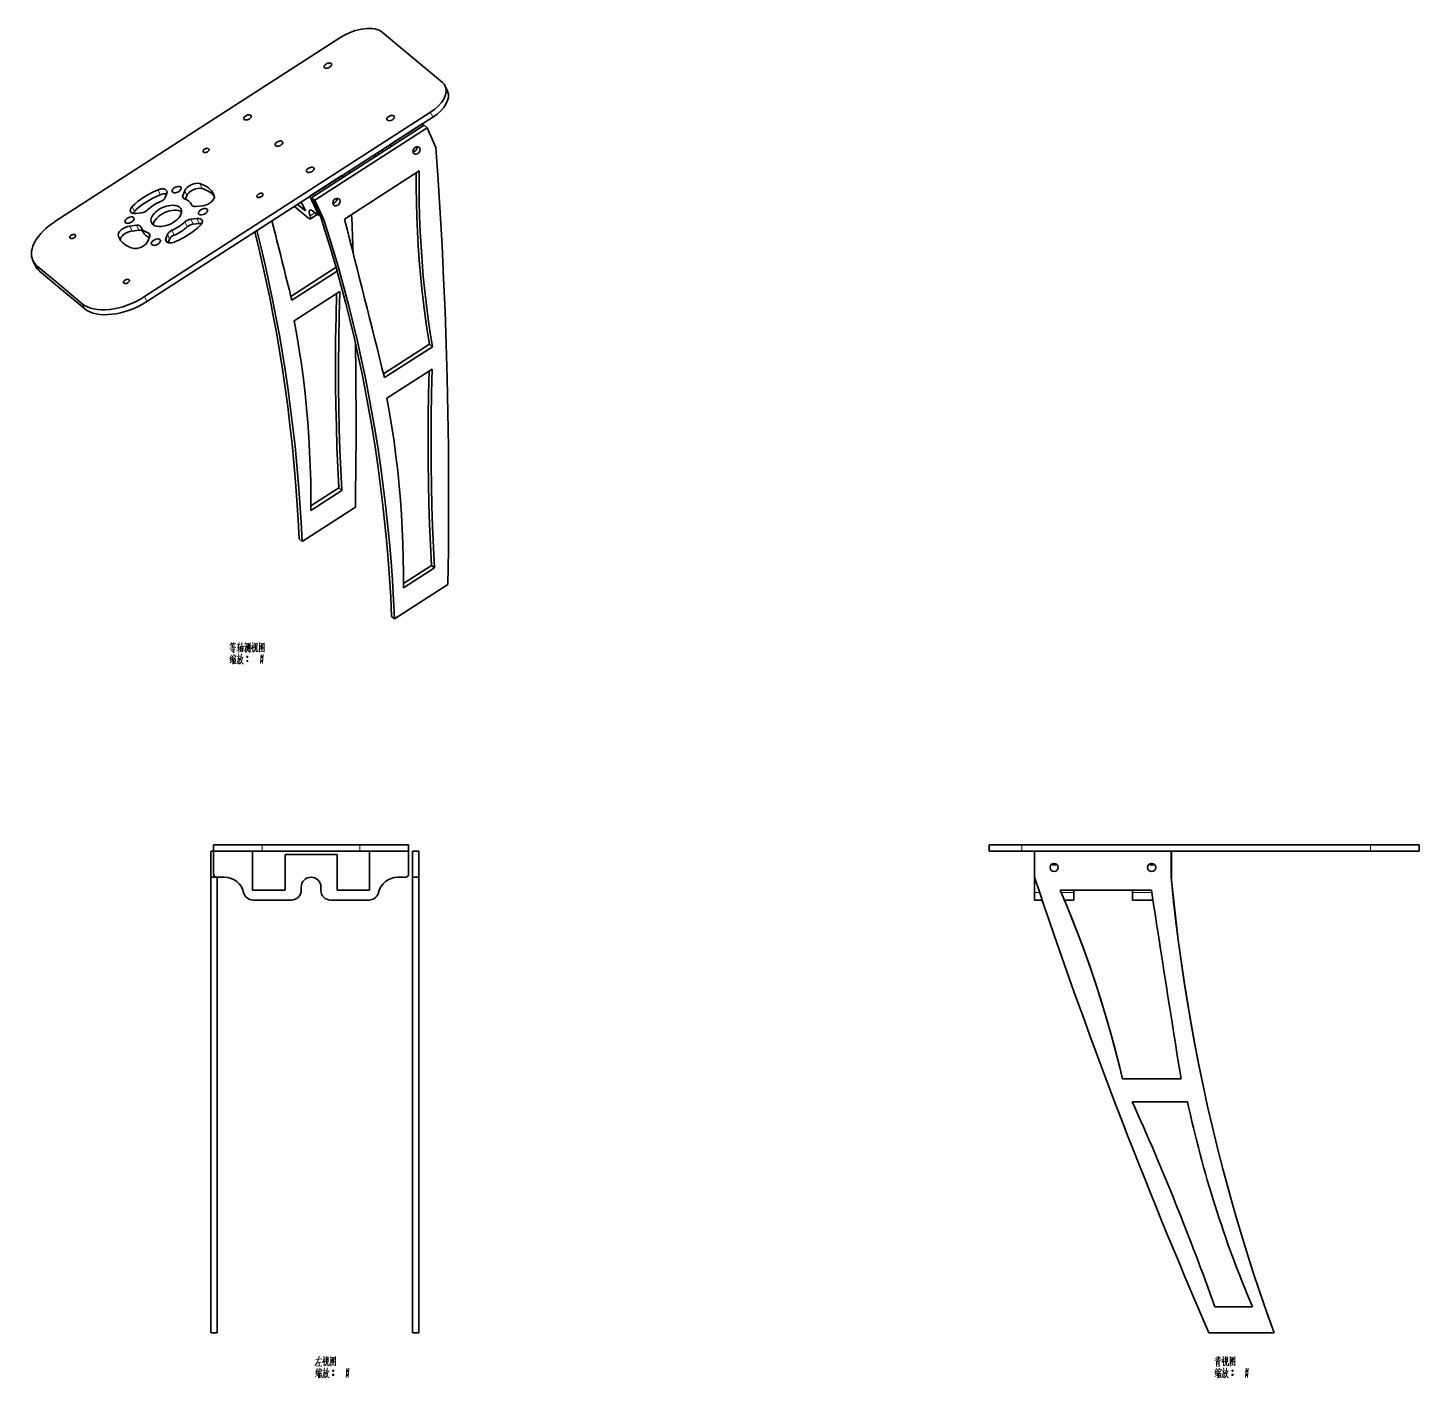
# Model space of a CAD drawing. Extents: x 132 to 1044, y 142 to 741.
# Drawn here: x 616.7 to 1044.4, y 325.5 to 740.6 of the extents above; entities that cross this region are included whole.
import ezdxf

# ---------------------------------------------------------------- set-up
doc = ezdxf.new("R2010")
doc.units = 0

msp = doc.modelspace()

# ---------------------------------------------------------------- linework, layer by layer
at = {"color": 7, "lineweight": 35}
for p, q in [((625.06, 681), (712.98, 737.69)), ((652.61, 657.96), (740.52, 714.66)), ((653.29, 656.45), (741.21, 713.15)), ((704.04, 688.39), (738.5, 710.62)), ((704.96, 687.63), (739.42, 709.85)), ((714.06, 681.78), (737.03, 696.59)), ((1029.39, 489.49), (922.23, 489.49)), ((968.18, 487.49), (926.18, 487.49)), ((1029.39, 487.49), (968.18, 487.49)), ((672.93, 479.49), (672.93, 339.49)), ((674.93, 479.49), (674.93, 339.49)), ((734.93, 479.49), (734.93, 339.49)), ((736.93, 479.49), (736.93, 339.49)), ((962.07, 475.49), (934.07, 475.49)), ((999.78, 339.49), (979.78, 339.49))]:
    msp.add_line(p, q, dxfattribs=at)
at = {"color": 7, "lineweight": 35, "ltscale": 0.299205}
for p in [(725.78, 739.14), (744.14, 723.79)]:
    msp.add_line(p, (734.96, 731.47), dxfattribs=at)
at = {"color": 7, "lineweight": 35, "ltscale": 0.041498}
for p, q in [((745.73, 721.09), (745.05, 722.6)), ((618.95, 667.56), (618.27, 669.08))]:
    msp.add_line(p, q, dxfattribs=at)
at = {"color": 7, "lineweight": 13, "ltscale": 0.041498}
for p, q in [((741.21, 713.15), (740.52, 714.66)), ((657.43, 689.27), (656.75, 690.78)), ((649.46, 684.13), (648.77, 685.64)), ((665.68, 679.41), (665, 680.92)), ((667.54, 680.26), (666.86, 681.78)), ((669.35, 680.47), (668.66, 681.98)), ((650.84, 678.37), (650.15, 679.88)), ((660.31, 675.6), (659.63, 677.11)), ((620.32, 665.79), (619.64, 667.3)), ((634.1, 654.27), (633.41, 655.78)), ((653.29, 656.45), (652.61, 657.96))]:
    msp.add_line(p, q, dxfattribs=at)
at = {"color": 7, "lineweight": 35, "ltscale": 0.292879}
msp.add_line((737.95, 711.05), (728.11, 704.7), dxfattribs=at)
at = {"color": 7, "lineweight": 35, "ltscale": 0.016623}
msp.add_line((737.95, 711.05), (738.23, 710.44), dxfattribs=at)
at = {"color": 7, "lineweight": 35, "ltscale": 0.02992}
msp.add_line((738.5, 710.62), (739.42, 709.85), dxfattribs=at)
at = {"color": 7, "lineweight": 35, "ltscale": 0.16599}
for p, q in [((739.42, 709.85), (742.14, 703.79)), ((706.76, 682.34), (704.04, 688.39))]:
    msp.add_line(p, q, dxfattribs=at)
at = {"color": 7, "lineweight": 35, "ltscale": 0.017215}
for p, q in [((723.33, 701.62), (723.86, 701.17)), ((724.81, 701.79), (724.28, 702.23))]:
    msp.add_line(p, q, dxfattribs=at)
at = {"color": 7, "lineweight": 35, "ltscale": 0.016624}
for p, q in [((725.72, 702.38), (725.45, 702.98)), ((728.11, 704.7), (728.38, 704.09)), ((713.28, 695.14), (713.56, 694.53))]:
    msp.add_line(p, q, dxfattribs=at)
at = {"color": 7, "lineweight": 13, "ltscale": 0.017283}
for p, q in [((735.98, 702.94), (735.4, 702.56)), ((711.36, 687.07), (710.78, 686.69))]:
    msp.add_line(p, q, dxfattribs=at)
at = {"color": 7, "lineweight": 35, "ltscale": 0.292878}
msp.add_line((713.28, 695.14), (703.44, 688.79), dxfattribs=at)
at = {"color": 7, "lineweight": 35, "ltscale": 0.018954}
msp.add_line((715.61, 696.64), (715.65, 695.88), dxfattribs=at)
at = {"color": 7, "lineweight": 35, "ltscale": 0.034573}
msp.add_line((658.92, 688.42), (659.43, 689.7), dxfattribs=at)
at = {"color": 7, "lineweight": 35, "ltscale": 0.039912}
msp.add_line((664.94, 690.52), (664.35, 689.03), dxfattribs=at)
at = {"color": 7, "lineweight": 13, "ltscale": 0.027787}
msp.add_line((664.8, 688.02), (664.35, 689.03), dxfattribs=at)
at = {"color": 7, "lineweight": 13, "ltscale": 0.041497}
for p, q in [((665.62, 689.01), (664.94, 690.52)), ((648.76, 678.13), (648.07, 679.65)), ((661.71, 676.84), (661.03, 678.36))]:
    msp.add_line(p, q, dxfattribs=at)
at = {"color": 7, "lineweight": 35, "ltscale": 0.030032}
msp.add_line((665.62, 689.01), (665.18, 687.89), dxfattribs=at)
at = {"color": 7, "lineweight": 13, "ltscale": 0.041499}
msp.add_line((670.26, 691.17), (669.58, 692.69), dxfattribs=at)
at = {"color": 7, "lineweight": 35, "ltscale": 0.145243}
msp.add_line((703.44, 688.79), (705.82, 683.49), dxfattribs=at)
at = {"color": 7, "lineweight": 35, "ltscale": 0.005199}
msp.add_line((667.11, 686.07), (667.03, 686.26), dxfattribs=at)
at = {"color": 7, "lineweight": 13, "ltscale": 0.001337}
msp.add_line((667.09, 686.1), (667.07, 686.15), dxfattribs=at)
at = {"color": 7, "lineweight": 35, "ltscale": 0.052345}
for p, q in [((668.39, 685.65), (670.48, 685.89)), ((650.15, 679.88), (648.07, 679.65))]:
    msp.add_line(p, q, dxfattribs=at)
at = {"color": 7, "lineweight": 35, "ltscale": 0.139977}
msp.add_line((698.66, 685.71), (702.95, 682.12), dxfattribs=at)
at = {"color": 7, "lineweight": 35, "ltscale": 0.078321}
msp.add_line((702.02, 684.31), (699.62, 686.32), dxfattribs=at)
at = {"color": 7, "lineweight": 35, "ltscale": 0.075631}
msp.add_line((702.02, 684.31), (700.78, 687.07), dxfattribs=at)
at = {"color": 7, "lineweight": 35, "ltscale": 0.029919}
for p, q in [((704.04, 688.39), (704.96, 687.63)), ((712.3, 599.16), (713.22, 598.4)), ((700.08, 583.47), (701, 582.7)), ((740.76, 575.36), (741.68, 574.6)), ((728.54, 559.67), (729.46, 558.9))]:
    msp.add_line(p, q, dxfattribs=at)
at = {"color": 7, "lineweight": 35, "ltscale": 0.165992}
msp.add_line((707.68, 681.57), (704.96, 687.63), dxfattribs=at)
at = {"color": 7, "lineweight": 35, "ltscale": 0.045342}
msp.add_line((649.89, 683.55), (651.69, 683.75), dxfattribs=at)
at = {"color": 7, "lineweight": 35, "ltscale": 0.045343}
for p, q in [((668.66, 681.98), (666.86, 681.78)), ((669.35, 680.47), (667.54, 680.26))]:
    msp.add_line(p, q, dxfattribs=at)
at = {"color": 7, "lineweight": 13, "ltscale": 0.044225}
msp.add_line((704.99, 683.72), (703.5, 682.76), dxfattribs=at)
at = {"color": 7, "lineweight": 35, "ltscale": 0.061239}
msp.add_line((705.62, 683.19), (703.56, 681.87), dxfattribs=at)
at = {"color": 7, "lineweight": 35, "ltscale": 0.036088}
msp.add_line((705.71, 683.12), (704.6, 684.05), dxfattribs=at)
at = {"color": 7, "lineweight": 13, "ltscale": 0.009737}
msp.add_line((706.15, 683.7), (705.82, 683.49), dxfattribs=at)
at = {"color": 7, "lineweight": 35, "ltscale": 0.012564}
msp.add_line((706.33, 683.31), (705.91, 683.04), dxfattribs=at)
at = {"color": 7, "lineweight": 35, "ltscale": 0.029921}
for p, q in [((706.76, 682.34), (707.68, 681.57)), ((740.17, 643.34), (741.09, 642.57))]:
    msp.add_line(p, q, dxfattribs=at)
at = {"color": 7, "lineweight": 13, "ltscale": 0.01856}
msp.add_line((644.85, 675.86), (644.55, 676.54), dxfattribs=at)
at = {"color": 7, "lineweight": 35, "ltscale": 0.052347}
msp.add_line((650.84, 678.37), (648.76, 678.13), dxfattribs=at)
at = {"color": 7, "lineweight": 35, "ltscale": 0.041497}
msp.add_line((652.21, 677.76), (651.52, 679.28), dxfattribs=at)
at = {"color": 7, "lineweight": 35, "ltscale": 0.039914}
msp.add_line((653.61, 675.01), (654.2, 676.5), dxfattribs=at)
at = {"color": 7, "lineweight": 13, "ltscale": 0.029334}
msp.add_line((654.18, 676.46), (653.7, 677.53), dxfattribs=at)
at = {"color": 7, "lineweight": 35, "ltscale": 0.034574}
msp.add_line((659.63, 677.11), (659.12, 675.83), dxfattribs=at)
at = {"color": 7, "lineweight": 13, "ltscale": 0.034726}
msp.add_line((659.69, 674.56), (659.12, 675.83), dxfattribs=at)
at = {"color": 7, "lineweight": 35, "ltscale": 0.029419}
msp.add_line((660.31, 675.6), (659.88, 674.51), dxfattribs=at)
at = {"color": 7, "lineweight": 35, "ltscale": 0.224403}
for p in [(619.64, 667.3), (633.41, 655.78)]:
    msp.add_line(p, (626.53, 661.54), dxfattribs=at)
at = {"color": 7, "lineweight": 35, "ltscale": 0.224401}
msp.add_line((620.32, 665.79), (627.21, 660.03), dxfattribs=at)
at = {"color": 7, "lineweight": 35, "ltscale": 0.413071}
msp.add_line((697.57, 658.02), (711.46, 666.98), dxfattribs=at)
at = {"color": 7, "lineweight": 35, "ltscale": 0.414109}
msp.add_line((697.86, 656.85), (711.78, 665.83), dxfattribs=at)
at = {"color": 7, "lineweight": 35, "ltscale": 0.224404}
msp.add_line((634.1, 654.27), (627.21, 660.03), dxfattribs=at)
at = {"color": 7, "lineweight": 35, "ltscale": 0.41491}
for p, q in [((698.63, 650.51), (712.58, 659.5)), ((727.09, 626.71), (741.04, 635.7))]:
    msp.add_line(p, q, dxfattribs=at)
at = {"color": 7, "lineweight": 35, "ltscale": 0.42067}
msp.add_line((726.03, 634.22), (740.17, 643.34), dxfattribs=at)
at = {"color": 7, "lineweight": 35, "ltscale": 0.439316}
msp.add_line((726.32, 633.05), (741.09, 642.57), dxfattribs=at)
at = {"color": 7, "lineweight": 35, "ltscale": 0.255134}
for p, q in [((703.73, 593.63), (712.3, 599.16)), ((732.19, 569.83), (740.76, 575.36))]:
    msp.add_line(p, q, dxfattribs=at)
at = {"color": 7, "lineweight": 35, "ltscale": 0.282702}
msp.add_line((703.72, 592.27), (713.22, 598.4), dxfattribs=at)
at = {"color": 7, "lineweight": 35, "ltscale": 0.48813}
for p, q in [((701, 582.7), (717.41, 593.28)), ((729.46, 558.9), (745.87, 569.48))]:
    msp.add_line(p, q, dxfattribs=at)
at = {"color": 7, "lineweight": 35, "ltscale": 0.2827}
msp.add_line((732.18, 568.47), (741.68, 574.6), dxfattribs=at)
at = {"color": 7, "lineweight": 35, "ltscale": 0.05}
for p, q in [((673.78, 487.49), (673.78, 489.49)), ((733.78, 487.49), (733.78, 489.49)), ((912.23, 487.49), (912.23, 489.49)), ((1044.39, 487.49), (1044.39, 489.49)), ((734.93, 487.49), (736.93, 487.49)), ((672.93, 479.49), (674.93, 479.49)), ((734.93, 479.49), (736.93, 479.49)), ((672.93, 339.49), (674.93, 339.49)), ((734.93, 339.49), (736.93, 339.49))]:
    msp.add_line(p, q, dxfattribs=at)
at = {"color": 7, "lineweight": 35, "ltscale": 0.375}
for p, q in [((688.78, 489.49), (673.78, 489.49)), ((688.78, 489.49), (703.78, 489.49)), ((718.78, 489.49), (703.78, 489.49)), ((733.78, 489.49), (718.78, 489.49)), ((1044.39, 489.49), (1029.39, 489.49)), ((688.78, 487.49), (673.78, 487.49)), ((688.78, 487.49), (703.78, 487.49)), ((718.78, 487.49), (703.78, 487.49)), ((733.78, 487.49), (718.78, 487.49)), ((1044.39, 487.49), (1029.39, 487.49))]:
    msp.add_line(p, q, dxfattribs=at)
at = {"color": 7, "lineweight": 13, "ltscale": 0.05}
for p, q in [((688.78, 487.49), (688.78, 489.49)), ((718.78, 487.49), (718.78, 489.49)), ((922.23, 487.49), (922.23, 489.49)), ((1029.39, 487.49), (1029.39, 489.49))]:
    msp.add_line(p, q, dxfattribs=at)
at = {"color": 7, "lineweight": 35, "ltscale": 0.25}
for p, q in [((922.23, 489.49), (912.23, 489.49)), ((922.23, 487.49), (912.23, 487.49)), ((685.78, 475.49), (695.78, 475.49)), ((721.78, 475.49), (711.78, 475.49))]:
    msp.add_line(p, q, dxfattribs=at)
at = {"color": 7, "lineweight": 35, "ltscale": 0.021231}
msp.add_line((672.93, 487.49), (673.78, 487.49), dxfattribs=at)
at = {"color": 7, "lineweight": 35, "ltscale": 0.2}
for p, q in [((672.93, 479.49), (672.93, 487.49)), ((695.78, 486.49), (703.78, 486.49)), ((711.78, 486.49), (703.78, 486.49)), ((734.93, 479.49), (734.93, 487.49)), ((736.93, 479.49), (736.93, 487.49)), ((926.18, 487.49), (926.18, 479.49)), ((968.18, 479.49), (968.18, 487.49))]:
    msp.add_line(p, q, dxfattribs=at)
at = {"color": 7, "lineweight": 35, "ltscale": 0.3}
for p, q in [((685.78, 487.49), (673.78, 487.49)), ((685.78, 475.49), (685.78, 487.49)), ((721.78, 475.49), (721.78, 487.49)), ((721.78, 487.49), (733.78, 487.49))]:
    msp.add_line(p, q, dxfattribs=at)
at = {"color": 7, "lineweight": 35, "ltscale": 0.175}
for p, q in [((673.78, 487.49), (673.78, 480.49)), ((733.78, 487.49), (733.78, 480.49)), ((968.27, 487.49), (968.27, 480.49))]:
    msp.add_line(p, q, dxfattribs=at)
at = {"color": 7, "lineweight": 35, "ltscale": 0.275}
for p, q in [((695.78, 486.49), (695.78, 475.49)), ((711.78, 486.49), (711.78, 475.49))]:
    msp.add_line(p, q, dxfattribs=at)
at = {"color": 7, "lineweight": 35, "ltscale": 0.098621}
msp.add_line((926.18, 487.49), (922.23, 487.49), dxfattribs=at)
at = {"color": 7, "lineweight": 35, "ltscale": 0.002194}
for p, q in [((968.18, 487.49), (968.27, 487.49)), ((968.18, 479.49), (968.27, 479.49))]:
    msp.add_line(p, q, dxfattribs=at)
at = {"color": 7, "lineweight": 35, "ltscale": 0.060306}
for p, q in [((674.78, 479.49), (677.19, 479.49)), ((732.78, 479.49), (730.37, 479.49))]:
    msp.add_line(p, q, dxfattribs=at)
at = {"color": 7, "lineweight": 35, "ltscale": 0.115059}
msp.add_line((926.2, 474.82), (926.2, 479.42), dxfattribs=at)
at = {"color": 7, "lineweight": 13, "ltscale": 0.002194}
msp.add_line((968.18, 480.49), (968.27, 480.49), dxfattribs=at)
at = {"color": 7, "lineweight": 35, "ltscale": 0.025}
for p, q in [((968.27, 479.49), (968.27, 480.49)), ((700.76, 475.49), (700.76, 476.49)), ((706.8, 475.49), (706.8, 476.49))]:
    msp.add_line(p, q, dxfattribs=at)
at = {"color": 7, "lineweight": 35, "ltscale": 0.02281}
msp.add_line((968.27, 478.58), (968.27, 479.49), dxfattribs=at)
at = {"color": 7, "lineweight": 13, "ltscale": 0.038432}
msp.add_line((926.2, 474.82), (927.74, 474.82), dxfattribs=at)
at = {"color": 7, "lineweight": 35, "ltscale": 0.058331}
for p, q in [((926.2, 472.49), (926.2, 474.82)), ((938.2, 472.49), (938.2, 474.82)), ((956.27, 472.49), (956.27, 474.82))]:
    msp.add_line(p, q, dxfattribs=at)
at = {"color": 7, "lineweight": 13, "ltscale": 0.096013}
msp.add_line((934.36, 474.82), (938.2, 474.82), dxfattribs=at)
at = {"color": 7, "lineweight": 35, "ltscale": 0.016663}
for p, q in [((938.2, 474.82), (938.2, 475.49)), ((956.27, 474.82), (956.27, 475.49))]:
    msp.add_line(p, q, dxfattribs=at)
at = {"color": 7, "lineweight": 13, "ltscale": 0.147729}
msp.add_line((956.27, 474.82), (962.18, 474.82), dxfattribs=at)
at = {"color": 7, "lineweight": 35, "ltscale": 0.295317}
for p, q in [((697.78, 472.49), (685.97, 472.49)), ((709.78, 472.49), (721.59, 472.49))]:
    msp.add_line(p, q, dxfattribs=at)
at = {"color": 7, "lineweight": 35, "ltscale": 0.058052}
msp.add_line((926.2, 472.49), (928.52, 472.49), dxfattribs=at)
at = {"color": 7, "lineweight": 35, "ltscale": 0.071286}
msp.add_line((935.35, 472.49), (938.2, 472.49), dxfattribs=at)
at = {"color": 7, "lineweight": 35, "ltscale": 0.15676}
msp.add_line((956.27, 472.49), (962.54, 472.49), dxfattribs=at)
at = {"color": 7, "lineweight": 35, "ltscale": 0.45}
msp.add_line((971.21, 417.49), (953.21, 417.49), dxfattribs=at)
at = {"color": 7, "lineweight": 35, "ltscale": 0.425}
msp.add_line((973.18, 410.49), (956.18, 410.49), dxfattribs=at)
at = {"color": 7, "lineweight": 35, "ltscale": 0.289578}
msp.add_line((993.14, 347.49), (981.56, 347.49), dxfattribs=at)
at = {"color": 7, "lineweight": 35}
for points in [[(742.14, 703.79), (742.84, 693.76), (743.47, 683.71), (744.03, 673.65), (744.53, 663.56), (744.95, 653.46), (745.31, 643.34), (745.61, 632.85), (745.84, 622.33), (745.99, 611.8), (746.07, 601.25), (746.07, 590.68), (746.01, 580.09), (745.87, 569.48)], [(736.1, 695.99), (736.09, 691.47), (736.15, 686.97), (736.27, 682.49), (736.45, 678.02), (736.7, 673.58), (737.01, 669.16), (737.39, 664.76), (737.83, 660.38), (738.32, 656.09), (738.88, 651.82), (739.49, 647.57), (740.17, 643.34)], [(737.03, 696.59), (737, 691.89), (737.05, 687.22), (737.16, 682.56), (737.34, 677.93), (737.59, 673.32), (737.9, 668.73), (738.29, 664.16), (738.74, 659.61), (739.24, 655.32), (739.79, 651.05), (740.41, 646.8), (741.09, 642.57)], [(706.76, 682.34), (708.44, 677.1), (710.04, 671.83), (711.58, 666.53), (713.06, 661.21), (714.47, 655.86), (715.81, 650.49), (717.09, 645.09), (718.31, 639.66), (719.46, 634.21), (720.54, 628.73), (721.58, 623.12), (722.55, 617.49), (723.45, 611.83), (724.29, 606.15), (725.06, 600.43), (725.76, 594.69), (726.39, 588.92), (726.95, 583.13), (727.45, 577.3), (727.88, 571.45), (728.25, 565.58), (728.54, 559.67)], [(707.68, 681.57), (709.35, 676.33), (710.96, 671.06), (712.5, 665.77), (713.98, 660.45), (715.39, 655.1), (716.73, 649.72), (718.01, 644.32), (719.23, 638.89), (720.38, 633.44), (721.46, 627.96), (722.5, 622.36), (723.47, 616.73), (724.37, 611.07), (725.21, 605.38), (725.97, 599.67), (726.67, 593.92), (727.31, 588.16), (727.87, 582.36), (728.37, 576.54), (728.8, 570.69), (729.16, 564.81), (729.46, 558.9)], [(686.47, 677.85), (687.7, 672.83), (688.88, 667.79), (690.01, 662.72), (691.07, 657.64), (692.08, 652.53), (693.12, 646.92), (694.09, 641.29), (694.99, 635.63), (695.83, 629.95), (696.59, 624.23), (697.29, 618.49), (697.93, 612.72), (698.49, 606.93), (698.99, 601.1), (699.42, 595.25), (699.78, 589.38), (700.08, 583.47)], [(687.09, 678.25), (688.4, 673), (689.64, 667.73), (690.82, 662.43), (691.94, 657.11), (693, 651.76), (694.04, 646.16), (695.01, 640.52), (695.91, 634.87), (696.74, 629.18), (697.51, 623.47), (698.21, 617.72), (698.85, 611.96), (699.41, 606.16), (699.91, 600.34), (700.34, 594.49), (700.7, 588.61), (701, 582.7)], [(711.62, 658.89), (711.45, 651.83), (711.34, 644.79), (711.31, 637.77), (711.33, 630.77), (711.42, 624.42), (711.56, 618.09), (711.75, 611.77), (712, 605.46), (712.3, 599.16)], [(712.58, 659.5), (712.39, 652.1), (712.27, 644.72), (712.22, 637.35), (712.25, 630), (712.34, 623.65), (712.47, 617.32), (712.67, 611), (712.92, 604.69), (713.22, 598.4)], [(698.63, 650.51), (699.43, 646.09), (700.16, 641.64), (700.83, 637.18), (701.42, 632.69), (701.95, 628.18), (702.41, 623.65), (702.79, 619.23), (703.1, 614.78), (703.35, 610.32), (703.54, 605.84), (703.66, 601.34), (703.72, 596.81), (703.72, 592.27)], [(740.08, 635.09), (739.91, 628.03), (739.8, 620.99), (739.77, 613.97), (739.8, 606.97), (739.88, 600.62), (740.02, 594.29), (740.21, 587.97), (740.46, 581.66), (740.76, 575.36)], [(741.04, 635.7), (740.85, 628.3), (740.73, 620.92), (740.69, 613.55), (740.71, 606.2), (740.8, 599.85), (740.94, 593.52), (741.13, 587.2), (741.38, 580.89), (741.68, 574.6)], [(727.09, 626.71), (727.89, 622.29), (728.62, 617.84), (729.29, 613.38), (729.88, 608.89), (730.41, 604.38), (730.87, 599.85), (731.25, 595.43), (731.56, 590.98), (731.82, 586.52), (732, 582.04), (732.13, 577.54), (732.18, 573.01), (732.18, 568.47)], [(968.18, 479.49), (968.83, 473.02), (969.55, 466.56), (970.35, 460.12), (971.22, 453.7), (972.16, 447.29), (973.18, 440.9), (974.27, 434.52), (975.43, 428.16), (976.66, 421.82), (977.97, 415.49), (979.37, 409.06), (980.85, 402.66), (982.4, 396.27), (984.03, 389.89), (985.74, 383.53), (987.52, 377.19), (989.37, 370.87), (991.3, 364.56), (993.31, 358.27), (995.39, 351.99), (997.55, 345.73), (999.78, 339.49)], [(934.07, 475.49), (936.1, 470.69), (938.04, 465.88), (939.92, 461.04), (941.72, 456.17), (943.44, 451.29), (945.1, 446.38), (946.67, 441.44), (948.18, 436.49), (949.54, 431.77), (950.83, 427.03), (952.05, 422.27), (953.21, 417.49)], [(968.27, 478.57), (968.92, 472.19), (969.64, 465.83), (970.43, 459.48), (971.3, 453.15), (972.23, 446.84), (973.24, 440.54), (974.31, 434.25), (975.46, 427.98), (976.68, 421.73), (977.97, 415.49), (979.37, 409.06), (980.85, 402.66), (982.4, 396.27), (984.03, 389.89), (985.74, 383.53), (987.52, 377.19), (989.37, 370.87), (991.3, 364.56), (993.31, 358.27), (995.39, 351.99), (997.55, 345.73), (999.78, 339.49)]]:
    msp.add_lwpolyline(points, dxfattribs=at)
at = {"color": 7, "lineweight": 13}
for points in [[(679.37, 551.69), (678.84, 550.61)], [(680.63, 550.15), (678.84, 549.91)], [(679.3, 547.88), (678.84, 546.79)], [(679.02, 549.42), (680.38, 549.59)], [(679.16, 551.24), (679.75, 551.34)], [(679.26, 550.4), (680.28, 550.54)], [(679.51, 550.75), (679.3, 551.24)], [(679.4, 549.42), (679.54, 548.93)], [(679.61, 547.56), (679.51, 547)], [(679.61, 547.42), (680.66, 547.56)], [(680.03, 551.69), (679.68, 550.71)], [(680.03, 548.61), (680.03, 548.58), (679.72, 548.86)], [(679.75, 550.05), (679.75, 550.75)], [(679.89, 551.24), (680.56, 551.34)], [(680, 548.05), (680.17, 547.67)], [(680.03, 551.24), (680.24, 550.78)], [(680.03, 549.98), (680.03, 548.58)], [(680.7, 547.67), (680.56, 547.21)], [(681.92, 549.56), (680.98, 549.24)], [(681.05, 550.96), (681.99, 551.06)], [(681.19, 549.94), (681.89, 550.05)], [(681.68, 551.69), (681.26, 549.98)], [(681.47, 548.12), (681.57, 547.56)], [(681.61, 550.61), (681.61, 548.61)], [(682.06, 548.79), (682.06, 550.57)], [(682.06, 550.36), (682.87, 550.47)], [(682.06, 548.93), (682.83, 549)], [(682.31, 547.42), (682.17, 546.79)], [(682.2, 549.7), (682.73, 549.77)], [(682.38, 548.16), (682.31, 547.42)], [(682.52, 551.62), (682.48, 550.29), (682.45, 548.96)], [(682.9, 550.54), (682.83, 548.79)], [(683.29, 550.75), (683.57, 550.36)], [(683.5, 548.93), (683.29, 549.35)], [(683.46, 551.59), (683.71, 551.1)], [(683.78, 550.5), (683.5, 548.93)], [(683.6, 548.61), (684.02, 549.1)], [(683.99, 549.49), (683.99, 551.45)], [(683.99, 551.2), (684.55, 551.27)], [(684.02, 549.1), (684.2, 549.73)], [(684.27, 550.85), (684.2, 549.73)], [(684.62, 548.86), (684.27, 549.38)], [(684.55, 551.41), (684.55, 549.52)], [(685.11, 548.61), (684.79, 549.07)], [(684.83, 549.59), (684.83, 551.1)], [(685.11, 551.69), (685.11, 550.15), (685.11, 548.61)], [(686.09, 550.96), (685.91, 550.47), (685.42, 549.73)], [(685.46, 550.75), (686.02, 550.82)], [(685.74, 551.62), (686.02, 551.2)], [(685.91, 550.47), (685.91, 548.68)], [(685.91, 550.29), (686.23, 549.98)], [(686.02, 548.68), (686.3, 548.96)], [(686.3, 548.96), (686.54, 549.31)], [(686.51, 551.59), (686.51, 549.91)], [(687.17, 551.41), (686.51, 551.34)], [(686.72, 549.94), (686.54, 549.31)], [(686.82, 550.99), (686.72, 549.94)], [(686.86, 548.96), (686.86, 550.05)], [(687, 548.86), (686.86, 548.96)], [(687.42, 548.86), (687, 548.86)], [(687.1, 549.84), (687.17, 551.52)], [(687.42, 549.49), (687.42, 548.86)], [(687.94, 551.62), (687.94, 550.15), (687.94, 548.65)], [(687.94, 551.59), (687.94, 550.19), (687.94, 548.79)], [(689.41, 551.45), (687.94, 551.31)], [(687.94, 548.89), (689.31, 549)], [(688.01, 549.7), (688.5, 550.12)], [(688.71, 551.17), (688.15, 550.36)], [(688.43, 547.98), (688.33, 546.58), (688.22, 545.18)], [(688.47, 550.61), (689.17, 549.87)], [(688.47, 549.52), (688.82, 549.14)], [(688.5, 550.82), (688.96, 550.89)], [(688.5, 550.12), (688.71, 550.4)], [(688.57, 549.91), (688.82, 549.63)], [(688.71, 550.4), (689.06, 551.03)], [(689.03, 547.98), (688.92, 546.58), (688.82, 545.18)], [(689.17, 549.87), (689.34, 549.91)], [(689.38, 548.72), (689.38, 548.82), (689.31, 549)], [(689.38, 548.82), (689.38, 550.19), (689.41, 551.59)], [(678.77, 545.43), (679.47, 545.81)], [(679.23, 546.86), (678.81, 546.72)], [(678.88, 546.09), (679.4, 546.27)], [(679.37, 547.11), (678.91, 546.09)], [(679.68, 546.58), (679.37, 546.09)], [(679.86, 547.14), (679.68, 546.58)], [(679.72, 546.65), (679.72, 544.94)], [(679.93, 546.86), (680.63, 546.97)], [(680, 546.44), (680.03, 545.04)], [(680, 546.34), (680.52, 546.41)], [(680.03, 545.78), (680.42, 545.85)], [(680.49, 545.29), (680.07, 545.22)], [(680.24, 546.9), (680.17, 546.34)], [(680.56, 546.51), (680.49, 545.11)], [(681.47, 547.28), (681.36, 546.37), (681.26, 545.95), (680.94, 545.08)], [(680.98, 547.21), (682.03, 547.35)], [(681.78, 546.79), (681.68, 545.95), (681.54, 545.11), (681.33, 545.39)], [(681.4, 546.62), (681.78, 546.69)], [(682.17, 545.53), (681.78, 545.01)], [(682.17, 546.79), (681.99, 546.23)], [(682.1, 546.55), (682.66, 545.11)], [(682.45, 546.16), (682.17, 545.53)], [(682.24, 547.04), (682.94, 547.18)], [(682.66, 547.11), (682.45, 546.16)], [(682.66, 545.11), (682.97, 545.11)], [(683.99, 547.25), (684.37, 547.25)], [(683.99, 545.99), (684.37, 545.99)], [(684.02, 547.35), (684.34, 547.35)], [(684.02, 547.11), (684.34, 547.11)], [(684.02, 546.09), (684.34, 546.09)], [(684.02, 545.85), (684.34, 545.85)], [(688.43, 547.25), (688.82, 547.25)], [(688.43, 545.99), (688.82, 545.99)], [(688.47, 547.35), (688.78, 547.35)], [(688.47, 547.11), (688.78, 547.11)], [(688.47, 546.09), (688.78, 546.09)], [(688.47, 545.85), (688.78, 545.85)], [(705.63, 330.32), (705.07, 329.44)], [(705.28, 331.3), (707.1, 331.44)], [(706.09, 331.37), (705.63, 330.32)], [(705.77, 330.39), (706.86, 330.49)], [(706.3, 332.31), (706.09, 331.37)], [(706.3, 330.42), (706.26, 329.23)], [(707.98, 331.54), (707.8, 331.05), (707.31, 330.32)], [(707.35, 331.33), (707.91, 331.4)], [(707.63, 332.21), (707.91, 331.79)], [(707.8, 331.05), (707.8, 329.27)], [(707.8, 330.88), (708.12, 330.56)], [(707.91, 329.27), (708.19, 329.55)], [(708.19, 329.55), (708.43, 329.9)], [(708.4, 332.17), (708.4, 330.49)], [(709.06, 332), (708.4, 331.93)], [(708.61, 330.53), (708.43, 329.9)], [(708.71, 331.58), (708.61, 330.53)], [(708.75, 329.55), (708.75, 330.63)], [(708.89, 329.44), (708.75, 329.55)], [(709.31, 329.44), (708.89, 329.44)], [(708.99, 330.42), (709.06, 332.1)], [(709.31, 330.07), (709.31, 329.44)], [(709.83, 332.21), (709.83, 330.74), (709.83, 329.23)], [(709.83, 332.17), (709.83, 330.77), (709.83, 329.37)], [(711.3, 332.03), (709.83, 331.89)], [(709.83, 329.48), (711.2, 329.58)], [(709.9, 330.28), (710.39, 330.7)], [(710.6, 331.75), (710.04, 330.95)], [(710.36, 331.19), (711.06, 330.46)], [(710.36, 330.11), (710.71, 329.72)], [(710.39, 331.4), (710.85, 331.47)], [(710.39, 330.7), (710.6, 330.98)], [(710.46, 330.49), (710.71, 330.21)], [(710.6, 330.98), (710.95, 331.61)], [(711.06, 330.46), (711.23, 330.49)], [(711.27, 329.3), (711.27, 329.41), (711.2, 329.58)], [(711.27, 329.41), (711.27, 330.77), (711.3, 332.17)], [(981.56, 330.95), (982.29, 331.23)], [(981.77, 331.61), (982.29, 331.75)], [(982.12, 330.77), (982.12, 329.13)], [(982.12, 330.6), (982.96, 330.67)], [(982.12, 330.18), (982.78, 330.25)], [(982.12, 329.86), (982.78, 329.93)], [(982.29, 332.21), (982.29, 330.88)], [(982.68, 332.21), (982.68, 331.12)], [(983.24, 331.93), (982.68, 331.4)], [(982.68, 331.12), (982.78, 330.98)], [(982.96, 329.16), (982.68, 329.41)], [(982.78, 330.98), (983.48, 331.02)], [(982.96, 330.74), (982.96, 329.16)], [(983.48, 331.02), (983.45, 331.51)], [(984.43, 331.54), (984.25, 331.05), (983.76, 330.32)], [(983.8, 331.33), (984.36, 331.4)], [(984.08, 332.21), (984.36, 331.79)], [(984.25, 331.05), (984.25, 329.27)], [(984.25, 330.88), (984.57, 330.56)], [(984.36, 329.27), (984.64, 329.55)], [(984.64, 329.55), (984.88, 329.9)], [(984.85, 332.17), (984.85, 330.49)], [(985.51, 332), (984.85, 331.93)], [(985.06, 330.53), (984.88, 329.9)], [(985.16, 331.58), (985.06, 330.53)], [(985.2, 329.55), (985.2, 330.63)], [(985.34, 329.44), (985.2, 329.55)], [(985.76, 329.44), (985.34, 329.44)], [(985.44, 330.42), (985.51, 332.1)], [(985.76, 330.07), (985.76, 329.44)], [(986.28, 332.21), (986.28, 330.74), (986.28, 329.23)], [(986.28, 332.17), (986.28, 330.77), (986.28, 329.37)], [(987.75, 332.03), (986.28, 331.89)], [(986.28, 329.48), (987.65, 329.58)], [(986.35, 330.28), (986.84, 330.7)], [(987.05, 331.75), (986.49, 330.95)], [(986.81, 331.19), (987.51, 330.46)], [(986.81, 330.11), (987.16, 329.72)], [(986.84, 331.4), (987.3, 331.47)], [(986.84, 330.7), (987.05, 330.98)], [(986.91, 330.49), (987.16, 330.21)], [(987.05, 330.98), (987.4, 331.61)], [(987.51, 330.46), (987.68, 330.49)], [(987.72, 329.3), (987.72, 329.41), (987.65, 329.58)], [(987.72, 329.41), (987.72, 330.77), (987.75, 332.17)], [(705.14, 326.01), (705.84, 326.4)], [(705.6, 327.45), (705.18, 327.31)], [(705.67, 328.46), (705.21, 327.38)], [(705.25, 326.68), (705.77, 326.85)], [(705.74, 327.69), (705.28, 326.68)], [(705.39, 329.2), (707.1, 329.3)], [(706.05, 327.17), (705.74, 326.68)], [(705.98, 328.15), (705.88, 327.59)], [(705.98, 328.01), (707.03, 328.15)], [(706.23, 327.73), (706.05, 327.17)], [(706.09, 327.24), (706.09, 325.52)], [(706.3, 327.45), (707, 327.55)], [(706.37, 328.64), (706.54, 328.25)], [(706.37, 327.03), (706.4, 325.63)], [(706.37, 326.92), (706.89, 326.99)], [(706.4, 326.36), (706.79, 326.43)], [(706.86, 325.87), (706.44, 325.8)], [(706.61, 327.48), (706.54, 326.92)], [(706.93, 327.1), (706.86, 325.7)], [(707.07, 328.25), (706.93, 327.8)], [(707.84, 327.87), (707.73, 326.96), (707.63, 326.54), (707.31, 325.66)], [(707.35, 327.8), (708.4, 327.94)], [(708.15, 327.38), (708.05, 326.54), (707.91, 325.7), (707.7, 325.98)], [(707.77, 327.2), (708.15, 327.27)], [(707.84, 328.71), (707.94, 328.15)], [(708.54, 326.12), (708.15, 325.59)], [(708.54, 327.38), (708.36, 326.82)], [(708.47, 327.13), (709.03, 325.7)], [(708.68, 328.01), (708.54, 327.38)], [(708.82, 326.75), (708.54, 326.12)], [(708.61, 327.62), (709.31, 327.76)], [(708.75, 328.74), (708.68, 328.01)], [(709.03, 327.69), (708.82, 326.75)], [(709.03, 325.7), (709.34, 325.7)], [(710.36, 327.83), (710.74, 327.83)], [(710.36, 326.57), (710.74, 326.57)], [(710.39, 327.94), (710.71, 327.94)], [(710.39, 327.69), (710.71, 327.69)], [(710.39, 326.68), (710.71, 326.68)], [(710.39, 326.43), (710.71, 326.43)], [(714.8, 328.57), (714.7, 327.17), (714.59, 325.77)], [(714.8, 327.83), (715.19, 327.83)], [(714.8, 326.57), (715.19, 326.57)], [(714.84, 327.94), (715.15, 327.94)], [(714.84, 327.69), (715.15, 327.69)], [(714.84, 326.68), (715.15, 326.68)], [(714.84, 326.43), (715.15, 326.43)], [(715.4, 328.57), (715.29, 327.17), (715.19, 325.77)], [(981.59, 326.01), (982.29, 326.4)], [(982.05, 327.45), (981.63, 327.31)], [(982.12, 328.46), (981.66, 327.38)], [(981.7, 326.68), (982.22, 326.85)], [(982.19, 327.69), (981.73, 326.68)], [(982.5, 327.17), (982.19, 326.68)], [(982.43, 328.15), (982.33, 327.59)], [(982.43, 328.01), (983.48, 328.15)], [(982.68, 327.73), (982.5, 327.17)], [(982.54, 327.24), (982.54, 325.52)], [(982.75, 327.45), (983.45, 327.55)], [(982.82, 328.64), (982.99, 328.25)], [(982.82, 327.03), (982.85, 325.63)], [(982.82, 326.92), (983.34, 326.99)], [(982.85, 326.36), (983.24, 326.43)], [(983.31, 325.87), (982.89, 325.8)], [(983.06, 327.48), (982.99, 326.92)], [(983.38, 327.1), (983.31, 325.7)], [(983.52, 328.25), (983.38, 327.8)], [(984.29, 327.87), (984.18, 326.96), (984.08, 326.54), (983.76, 325.66)], [(983.8, 327.8), (984.85, 327.94)], [(984.6, 327.38), (984.5, 326.54), (984.36, 325.7), (984.15, 325.98)], [(984.22, 327.2), (984.6, 327.27)], [(984.29, 328.71), (984.39, 328.15)], [(984.99, 326.12), (984.6, 325.59)], [(984.99, 327.38), (984.81, 326.82)], [(984.92, 327.13), (985.48, 325.7)], [(985.13, 328.01), (984.99, 327.38)], [(985.27, 326.75), (984.99, 326.12)], [(985.06, 327.62), (985.76, 327.76)], [(985.2, 328.74), (985.13, 328.01)], [(985.48, 327.69), (985.27, 326.75)], [(985.48, 325.7), (985.79, 325.7)], [(986.81, 327.83), (987.19, 327.83)], [(986.81, 326.57), (987.19, 326.57)], [(986.84, 327.94), (987.16, 327.94)], [(986.84, 327.69), (987.16, 327.69)], [(986.84, 326.68), (987.16, 326.68)], [(986.84, 326.43), (987.16, 326.43)], [(991.25, 328.57), (991.15, 327.17), (991.04, 325.77)], [(991.25, 327.83), (991.64, 327.83)], [(991.25, 326.57), (991.64, 326.57)], [(991.29, 327.94), (991.6, 327.94)], [(991.29, 327.69), (991.6, 327.69)], [(991.29, 326.68), (991.6, 326.68)], [(991.29, 326.43), (991.6, 326.43)], [(991.85, 328.57), (991.74, 327.17), (991.64, 325.77)]]:
    msp.add_lwpolyline(points, dxfattribs=at)
for points in [[(684.09, 547.04), (684.27, 547.04), (684.37, 547.14), (684.37, 547.32), (684.27, 547.42), (684.09, 547.42), (683.99, 547.32), (683.99, 547.14)], [(688.54, 547.04), (688.71, 547.04), (688.82, 547.14), (688.82, 547.32), (688.71, 547.42), (688.54, 547.42), (688.43, 547.32), (688.43, 547.14)], [(684.09, 545.78), (684.27, 545.78), (684.37, 545.88), (684.37, 546.06), (684.27, 546.16), (684.09, 546.16), (683.99, 546.06), (683.99, 545.88)], [(688.54, 545.78), (688.71, 545.78), (688.82, 545.88), (688.82, 546.06), (688.71, 546.16), (688.54, 546.16), (688.43, 546.06), (688.43, 545.88)], [(710.46, 327.62), (710.64, 327.62), (710.74, 327.73), (710.74, 327.9), (710.64, 328.01), (710.46, 328.01), (710.36, 327.9), (710.36, 327.73)], [(710.46, 326.36), (710.64, 326.36), (710.74, 326.47), (710.74, 326.64), (710.64, 326.75), (710.46, 326.75), (710.36, 326.64), (710.36, 326.47)], [(714.91, 327.62), (715.08, 327.62), (715.19, 327.73), (715.19, 327.9), (715.08, 328.01), (714.91, 328.01), (714.8, 327.9), (714.8, 327.73)], [(714.91, 326.36), (715.08, 326.36), (715.19, 326.47), (715.19, 326.64), (715.08, 326.75), (714.91, 326.75), (714.8, 326.64), (714.8, 326.47)], [(986.91, 327.62), (987.09, 327.62), (987.19, 327.73), (987.19, 327.9), (987.09, 328.01), (986.91, 328.01), (986.81, 327.9), (986.81, 327.73)], [(986.91, 326.36), (987.09, 326.36), (987.19, 326.47), (987.19, 326.64), (987.09, 326.75), (986.91, 326.75), (986.81, 326.64), (986.81, 326.47)], [(991.36, 327.62), (991.53, 327.62), (991.64, 327.73), (991.64, 327.9), (991.53, 328.01), (991.36, 328.01), (991.25, 327.9), (991.25, 327.73)], [(991.36, 326.36), (991.53, 326.36), (991.64, 326.47), (991.64, 326.64), (991.53, 326.75), (991.36, 326.75), (991.25, 326.64), (991.25, 326.47)]]:
    msp.add_lwpolyline(points, close=True, dxfattribs=at)
at = {"color": 7, "lineweight": 35}
for centre in [(932.18, 482.49), (962.18, 482.49)]:
    msp.add_circle(centre, 1.25, dxfattribs=at)
for centre, radius, start, end in [((-7181.23, -1300.95), 8118.69, 13.95423, 14.131788), ((-7145.68, -1322.97), 8111.38, 13.954141, 14.30907), ((-771.06, 619.59), 1488.67, 1.99257, 2.44872), ((-812.31, 618.79), 1529.92, 359.04491, 0.9323), ((932.2, 484.49), 1.25, 232.5413, 306.2729), ((962.27, 484.49), 1.25, 230.6899, 304.2824), ((674.78, 480.49), 1, 180, 270), ((677.19, 473.49), 6, 12.8407, 90), ((703.76, 476.49), 3, 89.5697, 180), ((703.8, 476.49), 3, 0, 90.4303), ((730.37, 473.49), 6, 90, 167.1593), ((732.78, 480.49), 1, 270, 360), ((2510.4, 1005.79), 1669.36, 198.37725, 203.52423), ((685.97, 475.49), 3, 192.8407, 270), ((697.76, 475.49), 3, 270.4277, 0), ((709.8, 475.49), 3, 180, 269.5723), ((721.59, 475.49), 3, 270, 347.1593), ((11209.34, 2059.89), 10369.03, 188.789301, 189.113735), ((616, 338.38), 346.36, 13.2028, 22.779), ((221.57, 77.9), 806.39, 19.53101, 24.35841), ((221.57, 77.9), 806.39, 19.53101, 24.35841), ((1311.87, 483.17), 346.4, 192.1109, 203.0586)]:
    msp.add_arc(centre, radius, start, end, dxfattribs=at)
for centre, major_axis, ratio, start_param, end_param in [((717.57, 733.85), (9.12, 4.11), 0.557832, 0.264042, 1.834838), ((708.94, 728.96), (1.14, 0.51), 0.557832, 6.283145, 9.424738), ((708.94, 728.96), (1.14, 0.51), 0.557832, 3.141552, 5.761829), ((708.94, 728.96), (1.14, 0.51), 0.557832, 5.761829, 6.283145), ((735.93, 718.5), (9.12, 4.11), 0.557832, 0.000043, 0.264042), ((735.93, 718.5), (9.12, 4.11), 0.557832, 4.976431, 6.283229), ((736.62, 716.98), (9.12, 4.11), 0.557832, 4.976431, 6.283229), ((684.27, 713.06), (1.14, 0.51), 0.557832, 2.620236, 3.141552), ((684.27, 713.06), (1.14, 0.51), 0.557832, 3.141552, 6.283145), ((684.27, 713.06), (1.14, 0.51), 0.557832, 6.283145, 8.903422), ((728.22, 712.84), (1.14, 0.51), 0.557832, 6.283145, 9.424738), ((728.22, 712.84), (1.14, 0.51), 0.557832, 3.141552, 5.761829), ((728.22, 712.84), (1.14, 0.51), 0.557832, 5.761829, 6.283145), ((693.91, 704.99), (1.14, 0.51), 0.557832, 0.000023, 3.141616), ((671.52, 702.9), (0.912, 0.411), 0.557832, 1.04944, 3.141626), ((671.52, 702.9), (0.912, 0.411), 0.557832, 3.141626, 6.283219), ((671.52, 702.9), (0.912, 0.411), 0.557832, 0.000034, 1.04944), ((693.91, 704.99), (1.14, 0.51), 0.557832, 3.141616, 3.405635), ((693.91, 704.99), (1.14, 0.51), 0.557832, 3.405635, 6.283208), ((736.2, 702.89), (-0.802, -0.959), 0.80119, 3.141556, 6.283148), ((735.28, 703.66), (-0.802, -0.959), 0.80119, 0.639889, 2.501149), ((736.2, 702.89), (-0.802, -0.959), 0.80119, 6.283148, 9.0544), ((736.2, 702.89), (-0.802, -0.959), 0.80119, 2.771214, 3.141556), ((703.55, 696.93), (1.14, 0.51), 0.557832, 6.283145, 9.424738), ((703.55, 696.93), (1.14, 0.51), 0.557832, 5.761829, 6.283145), ((667.65, 690.83), (2.74, 1.23), 0.557832, 0.569711, 2.620236), ((703.55, 696.93), (1.14, 0.51), 0.557832, 3.141552, 5.761829), ((659.27, 682.77), (13.68, 6.16), 0.557832, 1.505039, 2.164638), ((659.96, 681.25), (13.68, 6.16), 0.557832, 1.505039, 2.164638), ((657.17, 689.45), (2.28, 1.03), 0.557832, 6.283161, 7.788224), ((657.85, 687.93), (2.28, 1.03), 0.557832, 0.63007, 1.505039), ((657.17, 689.45), (2.28, 1.03), 0.557832, 5.761829, 6.283161), ((662.47, 690.84), (1.37, 0.62), 0.557832, 2.620236, 3.141552), ((662.47, 690.84), (1.37, 0.62), 0.557832, 3.141552, 6.283145), ((662.47, 690.84), (1.37, 0.62), 0.557832, 6.283145, 8.903422), ((663.15, 689.32), (1.37, 0.62), 0.557832, 1.44323, 1.698789), ((666.16, 689.24), (1.82, 0.82), 0.557832, 2.620236, 3.141623), ((668.33, 689.31), (2.74, 1.23), 0.557832, 0.569711, 2.620236), ((659.27, 682.77), (14.59, 6.57), 0.557832, 0.000054, 0.569711), ((659.96, 681.25), (14.59, 6.57), 0.557832, 0.108563, 0.569711), ((671.24, 687.82), (2.74, 1.23), 0.557832, 4.191033, 6.241558), ((659.27, 682.77), (14.59, 6.57), 0.557832, 6.241558, 6.283239), ((688.05, 689.08), (0.912, 0.411), 0.557832, 2.620236, 3.141552), ((688.05, 689.08), (0.912, 0.411), 0.557832, 6.283145, 8.903422), ((688.05, 689.08), (0.912, 0.411), 0.557832, 3.141552, 6.283145), ((650.52, 685.16), (2.28, 1.03), 0.557832, 2.164638, 3.141545), ((652.2, 685.05), (1.82, 0.82), 0.557832, 4.191033, 5.265512), ((659.27, 682.77), (7.75, 3.49), 0.557832, 1.545757, 2.123919), ((659.27, 682.77), (4.56, 2.05), 0.557832, 6.283145, 9.424738), ((659.96, 681.25), (4.56, 2.05), 0.557832, 0.301999, 2.839504), ((657.11, 688.21), (1.82, 0.82), 0.557832, 4.68735, 5.761829), ((659.27, 682.77), (4.56, 2.05), 0.557832, 5.761829, 6.283145), ((666.16, 689.24), (1.82, 0.82), 0.557832, 3.141623, 3.694715), ((659.27, 682.77), (7.75, 3.49), 0.557832, 0.0001, 0.553123), ((659.27, 682.77), (7.75, 3.49), 0.557832, 6.258146, 6.283285), ((668.91, 686.94), (1.82, 0.82), 0.557832, 3.116554, 3.141648), ((668.91, 686.94), (1.82, 0.82), 0.557832, 3.141648, 4.191033), ((670.58, 684.05), (1.37, 0.62), 0.557832, 6.283145, 9.424738), ((670.58, 684.05), (1.37, 0.62), 0.557832, 5.761829, 6.283145), ((706.64, 679.5), (-3.25, 5.04), 0.216605, 0.000029, 0.738477), ((706.64, 679.5), (-3.25, 5.04), 0.216605, 5.674978, 6.283215), ((711.58, 687.02), (-0.802, -0.959), 0.80119, 3.141556, 6.283148), ((710.67, 687.79), (-0.802, -0.959), 0.80119, 0.639889, 2.501149), ((711.58, 687.02), (-0.802, -0.959), 0.80119, 6.283148, 9.0544), ((711.58, 687.02), (-0.802, -0.959), 0.80119, 2.771214, 3.141556), ((631.95, 675.24), (13.68, 6.16), 0.557832, 1.834838, 3.141636), ((647.97, 681.48), (1.37, 0.62), 0.557832, 2.620236, 3.141552), ((647.97, 681.48), (1.37, 0.62), 0.557832, 3.141552, 6.283145), ((647.97, 681.48), (1.37, 0.62), 0.557832, 6.283145, 8.903422), ((648.65, 679.97), (1.37, 0.62), 0.557832, 1.44323, 1.698789), ((650.52, 685.16), (2.28, 1.03), 0.557832, 3.141545, 4.191033), ((651.21, 683.65), (2.28, 1.03), 0.557832, 2.164638, 2.504481), ((659.27, 682.77), (4.56, 2.05), 0.557832, 3.141552, 5.761829), ((659.27, 682.77), (7.75, 3.49), 0.557832, 4.68735, 5.265512), ((666.35, 680.49), (1.82, 0.82), 0.557832, 1.04944, 2.123919), ((667.03, 678.97), (1.82, 0.82), 0.557832, 1.04944, 2.123919), ((668.03, 680.37), (2.28, 1.03), 0.557832, 6.283138, 7.332625), ((670.58, 684.05), (1.37, 0.62), 0.557832, 3.141552, 5.761829), ((668.71, 678.85), (2.28, 1.03), 0.557832, 0.637094, 1.04944), ((668.03, 680.37), (2.28, 1.03), 0.557832, 5.30623, 6.283138), ((671.27, 682.54), (1.37, 0.62), 0.557832, 1.44323, 1.698789), ((701.93, 684.39), (-1.63, 2.52), 0.216605, 2.533386, 3.141622), ((701.93, 684.39), (-1.63, 2.52), 0.216605, 3.141622, 3.88007), ((705.36, 683.88), (-0.542, 0.84), 0.216605, 2.533386, 3.141638), ((705.36, 683.88), (-0.542, 0.84), 0.216605, 3.141638, 4.104182), ((630.5, 676.45), (0.912, 0.411), 0.557832, 0.000034, 3.141626), ((630.5, 676.45), (0.912, 0.411), 0.557832, 3.141626, 4.191033), ((630.5, 676.45), (0.912, 0.411), 0.557832, 4.191033, 6.283219), ((647.31, 677.71), (2.74, 1.23), 0.557832, 1.04944, 3.099965), ((659.27, 682.77), (14.59, 6.57), 0.557832, 3.099965, 3.141646), ((659.27, 682.77), (14.59, 6.57), 0.557832, 3.141646, 3.711304), ((647.99, 676.2), (2.74, 1.23), 0.557832, 1.04944, 2.906278), ((649.64, 678.59), (1.82, 0.82), 0.557832, 0.000056, 1.04944), ((650.32, 677.08), (1.82, 0.82), 0.557832, 0.054941, 1.04944), ((649.64, 678.59), (1.82, 0.82), 0.557832, 6.258146, 6.283241), ((659.27, 682.77), (7.75, 3.49), 0.557832, 3.116554, 3.141693), ((659.27, 682.77), (7.75, 3.49), 0.557832, 3.141693, 3.694715), ((659.96, 681.25), (7.75, 3.49), 0.557832, 3.141693, 3.635623), ((652.39, 676.29), (1.82, 0.82), 0.557832, 0.00003, 0.553123), ((652.39, 676.29), (1.82, 0.82), 0.557832, 5.761829, 6.283215), ((656.08, 674.7), (1.37, 0.62), 0.557832, 6.283145, 9.424738), ((661.38, 676.08), (2.28, 1.03), 0.557832, 2.620236, 3.141568), ((661.44, 677.32), (1.82, 0.82), 0.557832, 1.545757, 2.620236), ((662.12, 675.81), (1.82, 0.82), 0.557832, 1.545757, 2.620236), ((659.96, 681.25), (7.75, 3.49), 0.557832, 4.68735, 5.265512), ((659.27, 682.77), (13.68, 6.16), 0.557832, 4.646631, 5.30623), ((650.9, 674.71), (2.74, 1.23), 0.557832, 3.711304, 5.761829), ((656.08, 674.7), (1.37, 0.62), 0.557832, 3.141552, 5.761829), ((656.76, 673.18), (1.37, 0.62), 0.557832, 1.44323, 1.698789), ((656.08, 674.7), (1.37, 0.62), 0.557832, 5.761829, 6.283145), ((661.38, 676.08), (2.28, 1.03), 0.557832, 3.141568, 4.646631), ((631.95, 675.24), (13.68, 6.16), 0.557832, 3.141636, 3.405635), ((632.63, 673.72), (13.68, 6.16), 0.557832, 3.141636, 3.405635), ((647.03, 662.63), (0.912, 0.411), 0.557832, 3.141552, 6.283145), ((647.03, 662.63), (0.912, 0.411), 0.557832, 6.283145, 8.903422), ((647.03, 662.63), (0.912, 0.411), 0.557832, 2.620236, 3.141552), ((645.72, 663.72), (13.68, 6.16), 0.557832, 3.405635, 4.976431), ((646.4, 662.21), (13.68, 6.16), 0.557832, 3.405635, 4.976431)]:
    msp.add_ellipse(centre, major_axis=major_axis, ratio=ratio, start_param=start_param, end_param=end_param, dxfattribs=at)

doc.saveas('drawing.dxf')
